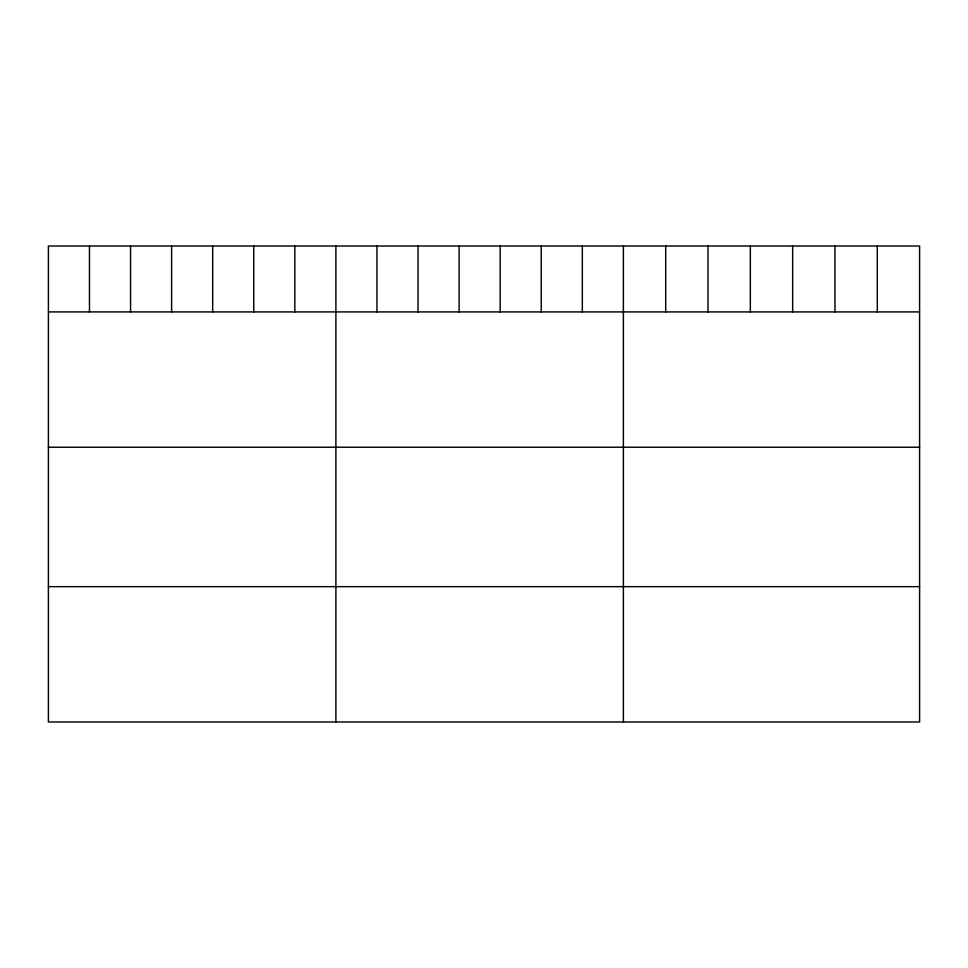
<?xml version="1.0" encoding="UTF-8"?>
<svg xmlns="http://www.w3.org/2000/svg" width="968" height="968" viewBox="0 0 968 968"><rect width="100%" height="100%" fill="white"/><g stroke="black" fill="none" stroke-linecap="round" stroke-linejoin="round"><path stroke-width="1.45" d="M919.6 311.914L919.6 721.971L48.4 721.971L48.4 246.029L919.6 246.029L919.6 311.914L48.4 311.914M48.4 447.228L919.6 447.228M48.4 586.656L919.6 586.656M877.286 246.029L877.286 311.914M834.973 246.029L834.973 311.914M792.659 246.029L792.659 311.914M750.333 246.029L750.333 311.914M708.019 246.029L708.019 311.914M665.706 246.029L665.706 311.914M623.392 246.029L623.392 721.971M582.325 246.029L582.325 311.914M541.245 246.029L541.245 311.914M500.178 246.029L500.178 311.914M459.11 246.029L459.11 311.914M418.043 246.029L418.043 311.914M376.963 246.029L376.963 311.914M335.896 246.029L335.896 721.971M294.829 246.029L294.829 311.914M253.749 246.029L253.749 311.914M212.682 246.029L212.682 311.914M171.614 246.029L171.614 311.914M130.547 246.029L130.547 311.914M89.467 246.029L89.467 311.914"/></g></svg>
